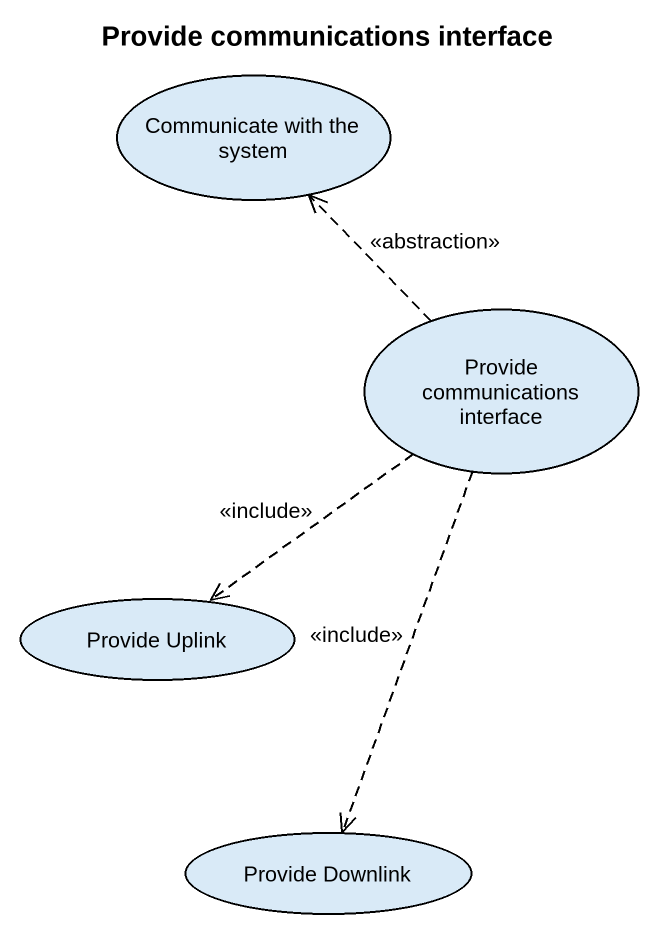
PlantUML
@startuml
title Provide communications interface
usecase "Communicate with the system" as Communicate_with_the_system
usecase "Provide communications interface" as Provide_communications
usecase "Provide Uplink" as Provide_Uplink
usecase "Provide Downlink" as Provide_Downlink
Provide_communications .up.> Communicate_with_the_system : <<abstraction>>
Provide_communications ..> Provide_Uplink : <<include>>
Provide_communications ..> Provide_Downlink : <<include>>
@enduml
